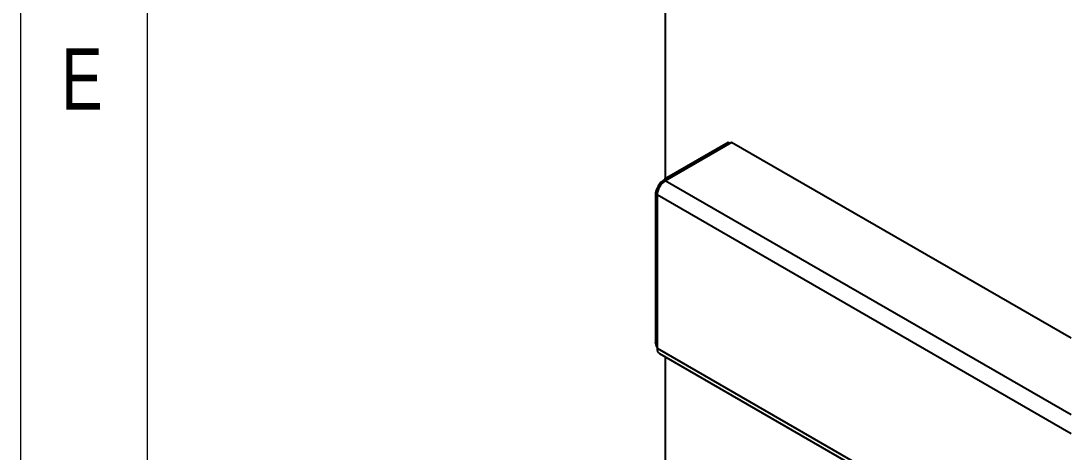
# Model space of a CAD drawing. Header units: inches. Extents: x 0 to 16.5, y 0 to 11.7.
# Drawn here: x 0.019 to 1.264, y 8.408 to 8.92 of the extents above; entities that cross this region are included whole.
import ezdxf

# ---------------------------------------------------------------- set-up
doc = ezdxf.new("R2010")
doc.units = ezdxf.units.IN
doc.header["$MEASUREMENT"] = 0
doc.styles.add('SLDTEXTSTYLE0', font='TXT', dxfattribs={"width": 0.75})

# ---------------------------------------------------------------- blocks, each defined once
blk = doc.blocks.new('Drawing View43')
at = {"color": 7, "linetype": 'Continuous', "lineweight": 25}
for p, q in [((-0.3341, -0.3037), (-0.3341, -0.7815)), ((-0.2595, -0.7384), (-0.3348, -0.7819)), ((-0.2554, -0.7384), (-0.3341, -0.7839)), ((-0.2574, -0.7396), (-0.2595, -0.7384)), ((0.147, -0.9707), (-0.2554, -0.7384)), ((-0.3327, -0.7831), (-0.3348, -0.7819)), ((0.147, -1.0616), (-0.3341, -0.7839)), ((-0.3458, -0.801), (-0.3458, -0.9749)), ((-0.3438, -0.8022), (-0.3458, -0.801)), ((-0.3438, -0.8006), (-0.3438, -0.9824)), ((0.147, -1.0839), (-0.3438, -0.8006)), ((-0.3438, -0.9761), (-0.3458, -0.9749)), ((-0.3438, -0.9824), (1.3052, -1.9344)), ((-0.3409, -0.9887), (1.3081, -1.9406)), ((-0.3341, -0.9926), (-0.3341, -1.3405))]:
    blk.add_line(p, q, dxfattribs=at)
for centre, radius, start, end in [((-0.3219, -0.8021), 0.0239, 122.4764, 177.5236), ((-0.3228, -0.8016), 0.021, 122.6055, 177.3945), ((-0.3372, -0.9754), 0.00869, 176.1212, 220.6001), ((-0.3371, -0.9832), 0.00674, 173.7012, 234.9867)]:
    blk.add_arc(centre, radius, start, end, dxfattribs=at)

msp = doc.modelspace()

# ---------------------------------------------------------------- linework, layer by layer
at = {"color": 7, "linetype": 'Continuous', "lineweight": 18}
for p, q in [((0.0187, 0.0187), (0.0187, 11.67421)), ((0.1687, 0.1687), (0.1687, 11.52421))]:
    msp.add_line(p, q, dxfattribs=at)

# ---------------------------------------------------------------- block references
at = {"color": 7, "linetype": 'Continuous', "lineweight": 25}
msp.add_blockref('Drawing View43', (1.11665, 9.51372), dxfattribs=at)

# ---------------------------------------------------------------- texts
at = {"color": 7, "linetype": 'Continuous', "lineweight": 0, "insert": (0.06659, 8.88727), "char_height": 0.07292, "attachment_point": 1, "style": 'SLDTEXTSTYLE0'}
msp.add_mtext('E', dxfattribs=at)

doc.saveas('drawing.dxf')
